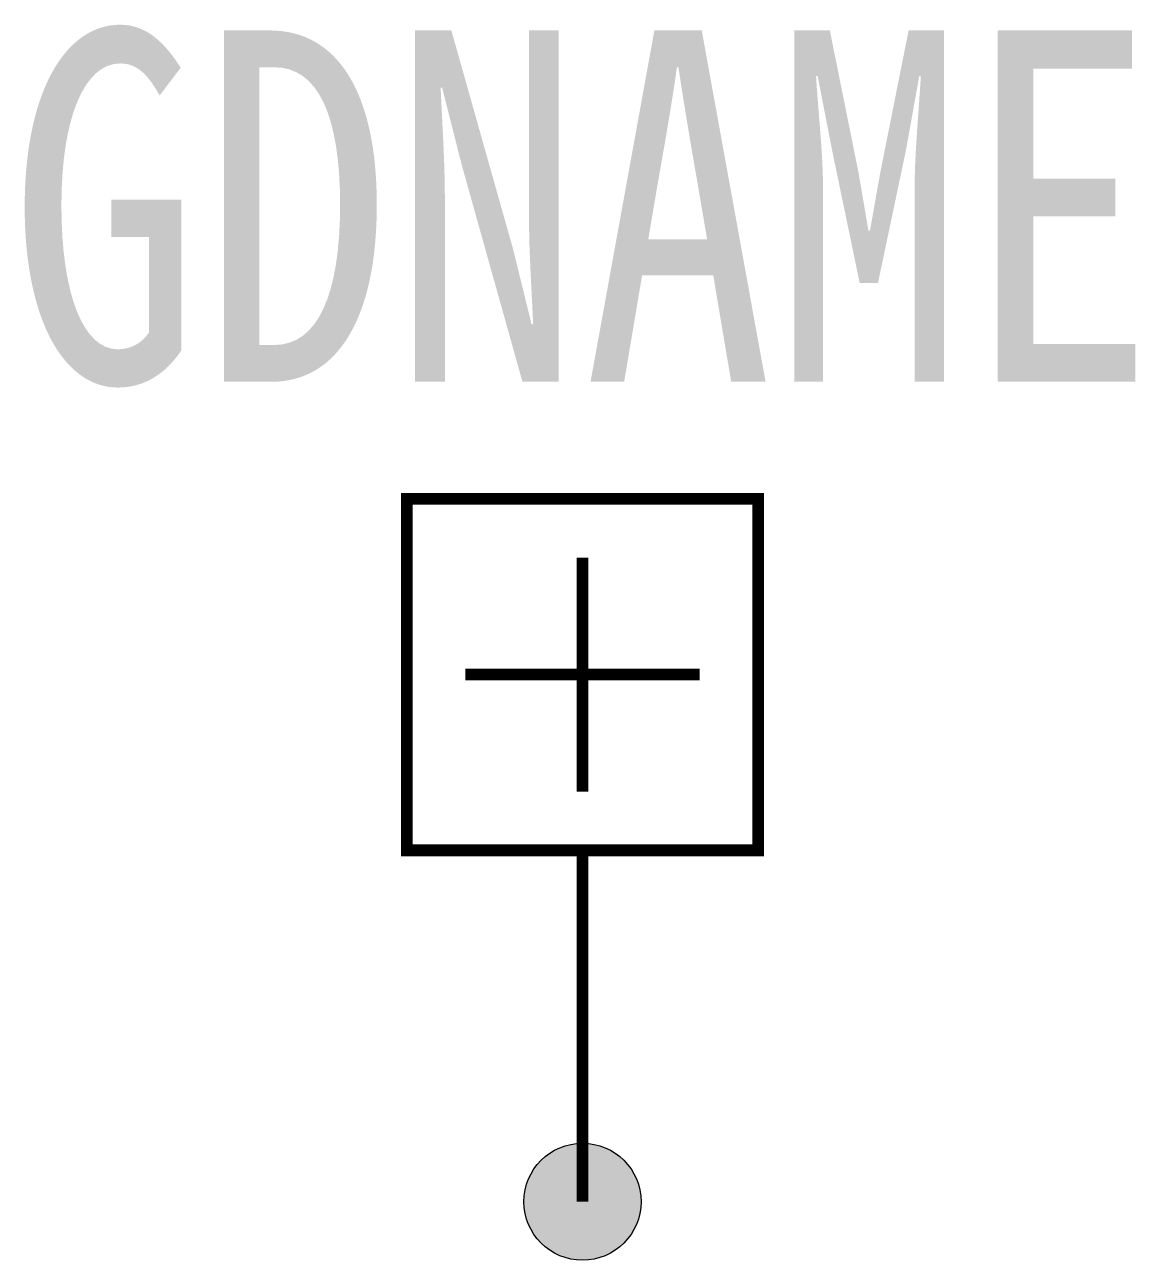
# Model space of a CAD drawing. Header units: inches. Extents: x -4.8 to 4.7, y -0.5 to 10.
import ezdxf
from ezdxf.enums import TextEntityAlignment as Align

# ---------------------------------------------------------------- set-up
doc = ezdxf.new("R2010")
doc.units = ezdxf.units.IN
doc.header["$MEASUREMENT"] = 0
doc.styles.add('HZ', font='', dxfattribs={"width": 0.8})
doc.styles.get('HZ').set_extended_font_data('SimSun')

# ---------------------------------------------------------------- blocks, each defined once
blk = doc.blocks.new('A$C199A22AE')
h = blk.add_hatch(color=256)
edge = h.paths.add_edge_path()
edge.add_arc((0.5, 0.5), 0.5, 0, 360)
blk.add_circle((0.5, 0.5), 0.5)

msp = doc.modelspace()

# ---------------------------------------------------------------- linework, layer by layer
at = {"color": 7, "const_width": 0.1}
msp.add_lwpolyline([(-1.5, 6), (1.5, 6), (1.5, 3), (-1.5, 3)], close=True, dxfattribs=at)
for points in [[(0, 5.5), (0, 3.5)], [(-1, 4.5), (1, 4.5)], [(0, 3), (0, 0)]]:
    msp.add_lwpolyline(points, dxfattribs=at)

# ---------------------------------------------------------------- block references
at = {"color": 7}
msp.add_blockref('A$C199A22AE', (-0.5, -0.5), dxfattribs=at)

# ---------------------------------------------------------------- texts
at = {"style": 'HZ', "width": 0.8}
msp.add_attdef('GDNAME', text='', height=3, dxfattribs=at).set_placement((0, 8.5), align=Align.MIDDLE_CENTER)

doc.saveas('drawing.dxf')
